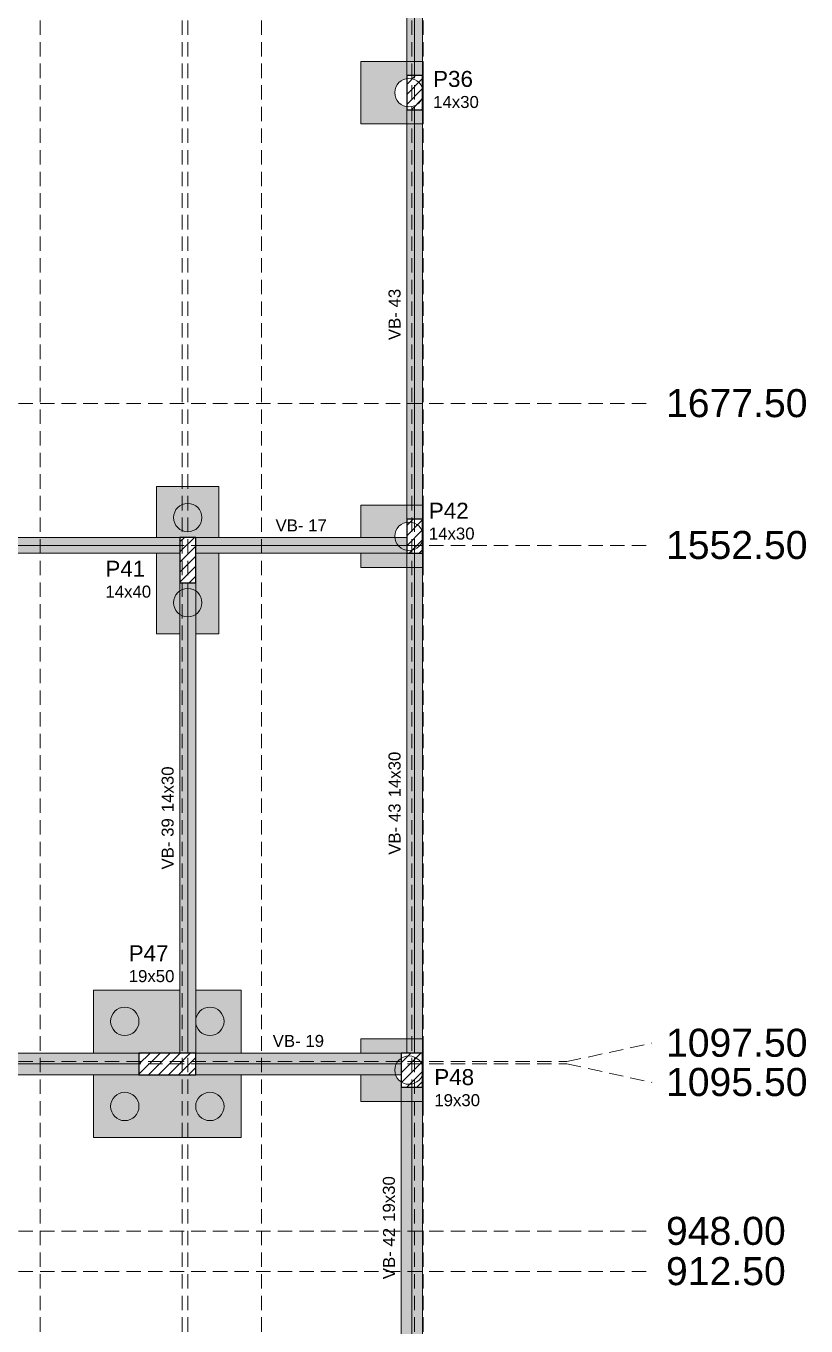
# Model space of a CAD drawing. Header units: millimetres. Extents: x -34 to 951, y -76 to 463.
# Drawn here: x 104.71 to 118.46, y -38.29 to -15.37 of the extents above; entities that cross this region are included whole.
import ezdxf

# ---------------------------------------------------------------- set-up
doc = ezdxf.new("R2010")
doc.units = ezdxf.units.MM
doc.header["$MEASUREMENT"] = 0
doc.linetypes.add('DASHED', pattern=[1.905, 1.27, -0.635])
doc.linetypes.add('NULL', pattern=[0])
for name, color, linetype, lineweight in [('FO-Eixos', 5, 'Continuous', 5), ('FO-Estacas dos blocos', 1, 'Continuous', 20), ('FO-Hachura dos blocos', 43, 'Continuous', 5), ('FO-Hachura pilar que passa', 19, 'Continuous', 5), ('FO-Hachura viga', 43, 'Continuous', 5), ('FO-Pilares', 4, 'Continuous', 30), ('FO-Seção das fundações', 9, 'Continuous', 5), ('FO-Textos das vigas', 7, 'Continuous', 5), ('FO-Textos dos pilares', 7, 'Continuous', 5), ('FO-Vigas', 1, 'Continuous', 20), ('LC-Eixos', 7, 'DASHED', 5), ('LC-Textos', 7, 'Continuous', 20)]:
    doc.layers.add(name, color=color, linetype=linetype, lineweight=lineweight)
doc.styles.add('Arial', font='arial.ttf')
pattern_1 = [(45, (81.71223, 24.42096), (-0.08838835, 0.08838835), [])]

msp = doc.modelspace()

# ---------------------------------------------------------------- hatches: boundary and pattern name
h = msp.add_hatch(color=43)
h.dxf.hatch_style = 1
h.paths.add_polyline_path([(111.2122, -16.549, -0.3678942), (111.4222, -16.3023), (111.4222, -16.249), (111.4222, -15.999), (111.3022, -15.999), (110.6122, -15.999), (110.6122, -17.099), (111.3022, -17.099), (111.4222, -17.099), (111.4222, -16.849), (111.4222, -16.7958, -0.3678942)])
h = msp.add_hatch(color=43)
h.dxf.hatch_style = 1
h.paths.add_polyline_path([(111.4222, -24.069), (111.4222, -23.819), (111.3022, -23.819), (110.6122, -23.819), (110.6122, -24.389), (111.213, -24.389, -0.0200241), (111.2122, -24.369, -0.3678942), (111.4222, -24.1223)])
h.paths.add_polyline_path([(111.4222, -24.669), (110.6122, -24.669), (110.6122, -24.919), (111.3022, -24.919), (111.4222, -24.919)])
h = msp.add_hatch(color=43)
h.dxf.hatch_style = 1
h.paths.add_polyline_path([(111.4222, -33.229), (111.3522, -33.229), (110.6122, -33.229), (110.6122, -33.479), (111.3222, -33.479), (111.4222, -33.479)])
h.paths.add_polyline_path([(111.3222, -34.079), (111.3222, -33.9862, -0.1641205), (111.2254, -33.859), (110.6122, -33.859), (110.6122, -34.329), (111.3222, -34.329)])
at = {"layer": 'FO-Estacas dos blocos', "linetype": 'Continuous', "ltscale": 0.2}
for points in [[(107.4975, -23.7976), (107.4372, -23.8225), (107.3855, -23.8623), (107.3457, -23.914), (107.3208, -23.9743), (107.3122, -24.039), (107.3208, -24.1037), (107.3457, -24.164), (107.3855, -24.2158), (107.4372, -24.2555), (107.4975, -24.2805), (107.5622, -24.289), (107.6269, -24.2805), (107.6872, -24.2555), (107.739, -24.2158), (107.7787, -24.164), (107.8037, -24.1037), (107.8122, -24.039), (107.8037, -23.9743), (107.7787, -23.914), (107.739, -23.8623), (107.6872, -23.8225), (107.6269, -23.7976), (107.5622, -23.789), (107.4975, -23.7976)], [(106.3875, -32.6776), (106.3272, -32.7025), (106.2755, -32.7423), (106.2357, -32.794), (106.2108, -32.8543), (106.2022, -32.919), (106.2108, -32.9837), (106.2357, -33.044), (106.2755, -33.0958), (106.3272, -33.1355), (106.3875, -33.1605), (106.4522, -33.169), (106.5169, -33.1605), (106.5772, -33.1355), (106.629, -33.0958), (106.6687, -33.044), (106.6937, -32.9837), (106.7022, -32.919), (106.6937, -32.8543), (106.6687, -32.794), (106.629, -32.7423), (106.5772, -32.7025), (106.5169, -32.6776), (106.4522, -32.669), (106.3875, -32.6776)], [(107.8875, -32.6776), (107.8272, -32.7025), (107.7755, -32.7423), (107.7357, -32.794), (107.7108, -32.8543), (107.7022, -32.919), (107.7108, -32.9837), (107.7357, -33.044), (107.7755, -33.0958), (107.8272, -33.1355), (107.8875, -33.1605), (107.9522, -33.169), (108.0169, -33.1605), (108.0772, -33.1355), (108.129, -33.0958), (108.1687, -33.044), (108.1937, -32.9837), (108.2022, -32.919), (108.1937, -32.8543), (108.1687, -32.794), (108.129, -32.7423), (108.0772, -32.7025), (108.0169, -32.6776), (107.9522, -32.669), (107.8875, -32.6776)], [(106.3875, -34.1776), (106.3272, -34.2025), (106.2755, -34.2423), (106.2357, -34.294), (106.2108, -34.3543), (106.2022, -34.419), (106.2108, -34.4837), (106.2357, -34.544), (106.2755, -34.5958), (106.3272, -34.6355), (106.3875, -34.6605), (106.4522, -34.669), (106.5169, -34.6605), (106.5772, -34.6355), (106.629, -34.5958), (106.6687, -34.544), (106.6937, -34.4837), (106.7022, -34.419), (106.6937, -34.3543), (106.6687, -34.294), (106.629, -34.2423), (106.5772, -34.2025), (106.5169, -34.1776), (106.4522, -34.169), (106.3875, -34.1776)], [(107.8875, -34.1776), (107.8272, -34.2025), (107.7755, -34.2423), (107.7357, -34.294), (107.7108, -34.3543), (107.7022, -34.419), (107.7108, -34.4837), (107.7357, -34.544), (107.7755, -34.5958), (107.8272, -34.6355), (107.8875, -34.6605), (107.9522, -34.669), (108.0169, -34.6605), (108.0772, -34.6355), (108.129, -34.5958), (108.1687, -34.544), (108.1937, -34.4837), (108.2022, -34.419), (108.1937, -34.3543), (108.1687, -34.294), (108.129, -34.2423), (108.0772, -34.2025), (108.0169, -34.1776), (107.9522, -34.169), (107.8875, -34.1776)]]:
    msp.add_hatch(color=1, dxfattribs=at).paths.add_polyline_path(points)
h = msp.add_hatch(color=1, dxfattribs=at)
h.paths.add_polyline_path([(107.4975, -25.2976), (107.4372, -25.3225), (107.3855, -25.3623), (107.3457, -25.414), (107.3208, -25.4743), (107.3122, -25.539), (107.3208, -25.6037), (107.3457, -25.664), (107.3855, -25.7158), (107.4372, -25.7555), (107.4975, -25.7805), (107.5622, -25.789), (107.6269, -25.7805), (107.6872, -25.7555), (107.739, -25.7158), (107.7787, -25.664), (107.8037, -25.6037), (107.8122, -25.539), (107.8037, -25.4743), (107.7787, -25.414), (107.739, -25.3623), (107.6872, -25.3225), (107.6269, -25.2976), (107.5622, -25.289), (107.4975, -25.2976)])
h.paths.add_polyline_path([(107.6269, -25.7805), (107.6872, -25.7555), (107.7022, -25.744), (107.7022, -25.334), (107.6872, -25.3225), (107.6269, -25.2976), (107.5622, -25.289), (107.4975, -25.2976), (107.4372, -25.3225), (107.4222, -25.334), (107.4222, -25.744), (107.4372, -25.7555), (107.4975, -25.7805), (107.5622, -25.789), (107.6269, -25.7805)], flags=0)
at = {"layer": 'FO-Hachura dos blocos', "linetype": 'Continuous', "ltscale": 0.2}
h = msp.add_hatch(color=43, dxfattribs=at)
h.paths.add_polyline_path([(107.0122, -26.089), (108.1122, -26.089), (108.1122, -23.489), (107.0122, -23.489), (107.0122, -26.089)])
h.paths.add_polyline_path([(107.6269, -24.2805), (107.6872, -24.2555), (107.739, -24.2158), (107.7787, -24.164), (107.8037, -24.1037), (107.8122, -24.039), (107.8037, -23.9743), (107.7787, -23.914), (107.739, -23.8623), (107.6872, -23.8225), (107.6269, -23.7976), (107.5622, -23.789), (107.4975, -23.7976), (107.4372, -23.8225), (107.3855, -23.8623), (107.3457, -23.914), (107.3208, -23.9743), (107.3122, -24.039), (107.3208, -24.1037), (107.3457, -24.164), (107.3855, -24.2158), (107.4372, -24.2555), (107.4975, -24.2805), (107.5622, -24.289), (107.6269, -24.2805)], flags=0)
h.paths.add_polyline_path([(107.0122, -24.669), (107.4222, -24.669), (107.4222, -25.334), (107.3855, -25.3623), (107.3457, -25.414), (107.3208, -25.4743), (107.3122, -25.539), (107.3208, -25.6037), (107.3457, -25.664), (107.3855, -25.7158), (107.4222, -25.744), (107.4222, -26.089), (107.7022, -26.089), (107.7022, -25.744), (107.739, -25.7158), (107.7787, -25.664), (107.8037, -25.6037), (107.8122, -25.539), (107.8037, -25.4743), (107.7787, -25.414), (107.739, -25.3623), (107.7022, -25.334), (107.7022, -24.669), (108.1122, -24.669), (108.1122, -24.389), (107.0122, -24.389), (107.0122, -24.669)], flags=0)
h = msp.add_hatch(color=43, dxfattribs=at)
h.paths.add_polyline_path([(105.9022, -34.969), (108.5022, -34.969), (108.5022, -32.369), (105.9022, -32.369), (105.9022, -34.969)])
h.paths.add_polyline_path([(105.9022, -33.859), (108.5022, -33.859), (108.5022, -33.479), (107.7022, -33.479), (107.7022, -32.369), (107.4222, -32.369), (107.4222, -33.479), (105.9022, -33.479), (105.9022, -33.859)], flags=0)
h.paths.add_polyline_path([(106.5169, -33.1605), (106.5772, -33.1355), (106.629, -33.0958), (106.6687, -33.044), (106.6937, -32.9837), (106.7022, -32.919), (106.6937, -32.8543), (106.6687, -32.794), (106.629, -32.7423), (106.5772, -32.7025), (106.5169, -32.6776), (106.4522, -32.669), (106.3875, -32.6776), (106.3272, -32.7025), (106.2755, -32.7423), (106.2357, -32.794), (106.2108, -32.8543), (106.2022, -32.919), (106.2108, -32.9837), (106.2357, -33.044), (106.2755, -33.0958), (106.3272, -33.1355), (106.3875, -33.1605), (106.4522, -33.169), (106.5169, -33.1605)], flags=0)
h.paths.add_polyline_path([(108.0169, -33.1605), (108.0772, -33.1355), (108.129, -33.0958), (108.1687, -33.044), (108.1937, -32.9837), (108.2022, -32.919), (108.1937, -32.8543), (108.1687, -32.794), (108.129, -32.7423), (108.0772, -32.7025), (108.0169, -32.6776), (107.9522, -32.669), (107.8875, -32.6776), (107.8272, -32.7025), (107.7755, -32.7423), (107.7357, -32.794), (107.7108, -32.8543), (107.7022, -32.919), (107.7108, -32.9837), (107.7357, -33.044), (107.7755, -33.0958), (107.8272, -33.1355), (107.8875, -33.1605), (107.9522, -33.169), (108.0169, -33.1605)], flags=0)
h.paths.add_polyline_path([(106.5169, -34.6605), (106.5772, -34.6355), (106.629, -34.5958), (106.6687, -34.544), (106.6937, -34.4837), (106.7022, -34.419), (106.6937, -34.3543), (106.6687, -34.294), (106.629, -34.2423), (106.5772, -34.2025), (106.5169, -34.1776), (106.4522, -34.169), (106.3875, -34.1776), (106.3272, -34.2025), (106.2755, -34.2423), (106.2357, -34.294), (106.2108, -34.3543), (106.2022, -34.419), (106.2108, -34.4837), (106.2357, -34.544), (106.2755, -34.5958), (106.3272, -34.6355), (106.3875, -34.6605), (106.4522, -34.669), (106.5169, -34.6605)], flags=0)
h.paths.add_polyline_path([(108.0169, -34.6605), (108.0772, -34.6355), (108.129, -34.5958), (108.1687, -34.544), (108.1937, -34.4837), (108.2022, -34.419), (108.1937, -34.3543), (108.1687, -34.294), (108.129, -34.2423), (108.0772, -34.2025), (108.0169, -34.1776), (107.9522, -34.169), (107.8875, -34.1776), (107.8272, -34.2025), (107.7755, -34.2423), (107.7357, -34.294), (107.7108, -34.3543), (107.7022, -34.419), (107.7108, -34.4837), (107.7357, -34.544), (107.7755, -34.5958), (107.8272, -34.6355), (107.8875, -34.6605), (107.9522, -34.669), (108.0169, -34.6605)], flags=0)
at = {"layer": 'FO-Hachura pilar que passa', "linetype": 'Continuous', "ltscale": 0.2}
h = msp.add_hatch(dxfattribs=at)
h.set_pattern_fill('ANSI31', color=19, style=0)
h.set_pattern_definition(pattern_1)
h.paths.add_polyline_path([(111.4222, -16.849), (111.5622, -16.849), (111.7022, -16.849), (111.7022, -16.549), (111.7022, -16.249), (111.5622, -16.249), (111.4222, -16.249), (111.4222, -16.549)])
h = msp.add_hatch(dxfattribs=at)
h.set_pattern_fill('ANSI31', color=19, style=0)
h.set_pattern_definition(pattern_1)
h.paths.add_polyline_path([(111.4222, -24.669), (111.5622, -24.669), (111.7022, -24.669), (111.7022, -24.369), (111.7022, -24.069), (111.5622, -24.069), (111.4222, -24.069), (111.4222, -24.369)])
h = msp.add_hatch(dxfattribs=at)
h.set_pattern_fill('ANSI31', color=19, style=0)
h.set_pattern_definition(pattern_1)
h.paths.add_polyline_path([(107.4222, -25.189), (107.5622, -25.189), (107.7022, -25.189), (107.7022, -24.789), (107.7022, -24.389), (107.5622, -24.389), (107.4222, -24.389), (107.4222, -24.789)])
h = msp.add_hatch(dxfattribs=at)
h.set_pattern_fill('ANSI31', color=19, style=0)
h.set_pattern_definition(pattern_1)
h.paths.add_polyline_path([(107.7022, -33.859), (107.7022, -33.669), (107.7022, -33.479), (107.2022, -33.479), (106.7022, -33.479), (106.7022, -33.669), (106.7022, -33.859), (107.2022, -33.859)])
h = msp.add_hatch(dxfattribs=at)
h.set_pattern_fill('ANSI31', color=19, style=0)
h.set_pattern_definition(pattern_1)
h.paths.add_polyline_path([(111.3222, -34.079), (111.5122, -34.079), (111.7022, -34.079), (111.7022, -33.779), (111.7022, -33.479), (111.5122, -33.479), (111.3222, -33.479), (111.3222, -33.779)])
at = {"layer": 'FO-Hachura viga', "linetype": 'Continuous', "ltscale": 0.2}
for points in [[(111.7022, -8.529), (111.7022, -8.529), (111.4222, -8.529), (111.4222, -16.249), (111.7022, -16.249), (111.7022, -8.529)], [(111.7022, -16.849), (111.7022, -16.849), (111.4222, -16.849), (111.4222, -24.069), (111.7022, -24.069), (111.7022, -16.849)], [(107.4222, -24.389), (107.4222, -24.389), (99.7022, -24.389), (99.7022, -24.669), (107.4222, -24.669), (107.4222, -24.389)], [(111.4222, -24.389), (111.4222, -24.389), (107.7022, -24.389), (107.7022, -24.669), (111.4222, -24.669), (111.4222, -24.389)], [(111.7022, -24.669), (111.7022, -24.669), (111.4222, -24.669), (111.4222, -33.479), (111.7022, -33.479), (111.7022, -24.669)], [(107.7022, -25.189), (107.7022, -25.189), (107.4222, -25.189), (107.4222, -33.479), (107.7022, -33.479), (107.7022, -25.189)], [(106.7022, -33.479), (106.7022, -33.479), (99.7022, -33.479), (99.7022, -33.859), (106.7022, -33.859), (106.7022, -33.479)], [(111.3222, -33.479), (111.3222, -33.479), (107.7022, -33.479), (107.7022, -33.859), (111.3222, -33.859), (111.3222, -33.479)], [(111.7022, -34.079), (111.7022, -34.079), (111.3222, -34.079), (111.3222, -39.034), (111.7022, -39.034), (111.7022, -34.079)]]:
    msp.add_hatch(color=43, dxfattribs=at).paths.add_polyline_path(points)

# ---------------------------------------------------------------- linework, layer by layer
at = {"layer": 'FO-Eixos'}
for p, q in [((111.5622, -16.249), (111.5622, -8.529)), ((111.5622, -24.069), (111.5622, -16.849)), ((99.7022, -24.529), (107.4222, -24.529)), ((107.7022, -24.529), (111.4222, -24.529)), ((111.5622, -33.479), (111.5622, -24.669)), ((107.5622, -33.479), (107.5622, -25.189)), ((99.7022, -33.669), (106.7022, -33.669)), ((107.7022, -33.669), (111.3222, -33.669)), ((111.5122, -39.034), (111.5122, -34.079))]:
    msp.add_line(p, q, dxfattribs=at)
at = {"layer": 'FO-Estacas dos blocos'}
for centre in [(111.4622, -16.549), (107.5622, -24.039), (111.4622, -24.369), (107.5622, -25.539), (106.4522, -32.919), (107.9522, -32.919), (111.4622, -33.779), (106.4522, -34.419), (107.9522, -34.419)]:
    msp.add_circle(centre, 0.25, dxfattribs=at)
at = {"layer": 'FO-Pilares'}
for points in [[(111.4222, -16.849), (111.5622, -16.849), (111.7022, -16.849), (111.7022, -16.549), (111.7022, -16.249), (111.5622, -16.249), (111.4222, -16.249), (111.4222, -16.549), (111.4222, -16.849)], [(111.4222, -24.669), (111.5622, -24.669), (111.7022, -24.669), (111.7022, -24.369), (111.7022, -24.069), (111.5622, -24.069), (111.4222, -24.069), (111.4222, -24.369), (111.4222, -24.669)], [(107.4222, -25.189), (107.5622, -25.189), (107.7022, -25.189), (107.7022, -24.789), (107.7022, -24.389), (107.5622, -24.389), (107.4222, -24.389), (107.4222, -24.789), (107.4222, -25.189)], [(107.7022, -33.859), (107.7022, -33.669), (107.7022, -33.479), (107.2022, -33.479), (106.7022, -33.479), (106.7022, -33.669), (106.7022, -33.859), (107.2022, -33.859), (107.7022, -33.859)], [(111.3222, -34.079), (111.5122, -34.079), (111.7022, -34.079), (111.7022, -33.779), (111.7022, -33.479), (111.5122, -33.479), (111.3222, -33.479), (111.3222, -33.779), (111.3222, -34.079)]]:
    msp.add_lwpolyline(points, close=True, dxfattribs=at)
at = {"layer": 'FO-Seção das fundações'}
for points in [[(110.6122, -15.999), (110.6122, -17.099)], [(110.6122, -15.999), (111.3022, -15.999)], [(111.3022, -15.999), (111.7122, -15.999)], [(111.7122, -17.099), (111.7122, -15.999)], [(111.3022, -17.099), (110.6122, -17.099)], [(111.7122, -17.099), (111.3022, -17.099)], [(107.0122, -23.489), (107.0122, -24.389)], [(107.0122, -23.489), (108.1122, -23.489)], [(108.1122, -24.389), (108.1122, -23.489)], [(110.6122, -23.819), (110.6122, -24.389)], [(110.6122, -23.819), (111.3022, -23.819)], [(111.3022, -23.819), (111.7122, -23.819)], [(111.7122, -24.919), (111.7122, -23.819)], [(107.0122, -24.669), (107.0122, -26.089)], [(108.1122, -26.089), (108.1122, -24.669)], [(110.6122, -24.669), (110.6122, -24.919)], [(111.3022, -24.919), (110.6122, -24.919)], [(111.7122, -24.919), (111.3022, -24.919)], [(107.4222, -26.089), (107.0122, -26.089)], [(108.1122, -26.089), (107.7022, -26.089)], [(105.9022, -32.369), (105.9022, -33.479)], [(105.9022, -32.369), (107.4222, -32.369)], [(107.7022, -32.369), (108.5022, -32.369)], [(108.5022, -33.479), (108.5022, -32.369)], [(110.6122, -33.229), (110.6122, -33.479)], [(110.6122, -33.229), (111.3522, -33.229)], [(111.3522, -33.229), (111.7122, -33.229)], [(111.7122, -34.329), (111.7122, -33.229)], [(105.9022, -33.859), (105.9022, -34.969)], [(108.5022, -34.969), (108.5022, -33.859)], [(110.6122, -33.859), (110.6122, -34.329)], [(111.3522, -34.329), (110.6122, -34.329)], [(111.7122, -34.329), (111.3522, -34.329)], [(108.5022, -34.969), (105.9022, -34.969)]]:
    msp.add_lwpolyline(points, dxfattribs=at)
at = {"layer": 'FO-Vigas'}
for p, q in [((111.4222, -16.249), (111.4222, -8.529)), ((111.7022, -16.249), (111.7022, -8.529)), ((111.4222, -24.069), (111.4222, -16.849)), ((111.7022, -24.069), (111.7022, -16.849)), ((99.7022, -24.389), (107.4222, -24.389)), ((107.7022, -24.389), (111.4222, -24.389)), ((99.7022, -24.669), (107.4222, -24.669)), ((107.7022, -24.669), (111.4222, -24.669)), ((111.4222, -33.479), (111.4222, -24.669)), ((111.7022, -33.479), (111.7022, -24.669)), ((107.4222, -33.479), (107.4222, -25.189)), ((107.7022, -33.479), (107.7022, -25.189)), ((99.7022, -33.479), (106.7022, -33.479)), ((107.7022, -33.479), (111.3222, -33.479)), ((99.7022, -33.859), (106.7022, -33.859)), ((107.7022, -33.859), (111.3222, -33.859)), ((111.3222, -39.034), (111.3222, -34.079)), ((111.7022, -39.034), (111.7022, -34.079))]:
    msp.add_line(p, q, dxfattribs=at)
at = {"layer": 'LC-Eixos', "ltscale": 0.2}
for p, q in [((104.9622, 26.6346), (104.9622, -65.079)), ((107.4622, 26.6346), (107.4622, -65.079)), ((107.5622, 26.6346), (107.5622, -65.079)), ((108.8622, 26.6346), (108.8622, -65.079)), ((111.5122, 26.6346), (111.5122, -65.079)), ((111.5622, 26.6346), (111.5622, -65.079)), ((111.7122, 26.6346), (111.7122, -65.079)), ((79.8122, -22.029), (114.246, -22.029)), ((114.246, -22.029), (115.746, -22.029)), ((79.8122, -24.529), (114.246, -24.529)), ((114.246, -24.529), (115.746, -24.529)), ((114.246, -33.629), (115.746, -33.3031)), ((79.8122, -33.629), (114.246, -33.629)), ((79.8122, -33.669), (114.246, -33.669)), ((114.246, -33.669), (115.746, -33.995)), ((79.8122, -36.619), (114.246, -36.619)), ((114.246, -36.619), (115.746, -36.619)), ((79.8122, -37.329), (114.246, -37.329)), ((114.246, -37.329), (115.746, -37.329))]:
    msp.add_line(p, q, dxfattribs=at)

# ---------------------------------------------------------------- texts
at = {"layer": 'FO-Textos das vigas', "linetype": 'NULL', "ltscale": 0.2, "char_height": 0.2118, "rotation": 90.00021, "line_spacing_factor": 0.798, "style": 'Arial'}
for s, insert, width, attachment_point in [('VB- 43', (111.3163, -20.459), 1.809017, 8), ('14x30', (111.3163, -28.972), 1.612069, 7), ('14x30', (107.3163, -29.232), 1.612069, 7), ('VB- 43', (111.3163, -29.078), 1.809017, 9), ('VB- 39', (107.3163, -29.338), 1.809017, 9), ('19x30', (111.2163, -36.454), 1.612069, 7), ('VB- 42', (111.2163, -36.56), 1.809017, 9)]:
    msp.add_mtext(s, dxfattribs=dict(at, insert=insert, width=width, attachment_point=attachment_point))
at = {"layer": 'FO-Textos das vigas', "linetype": 'NULL', "ltscale": 0.2, "char_height": 0.2118, "width": 1.809017, "attachment_point": 8, "line_spacing_factor": 0.798, "style": 'Arial'}
for s, insert in [('VB- 17', (109.5622, -24.2831)), ('VB- 19', (109.5122, -33.3731))]:
    msp.add_mtext(s, dxfattribs=dict(at, insert=insert))
at = {"layer": 'FO-Textos dos pilares', "linetype": 'NULL', "ltscale": 0.2, "attachment_point": 7, "line_spacing_factor": 0.798, "style": 'Arial'}
for s, insert, char_height, width in [('P36', (111.8879, -16.4523), 0.2824, 1.403821), ('14x30', (111.8879, -16.8226), 0.2118, 1.612069), ('P42', (111.8124, -24.0596), 0.2824, 1.403821), ('14x30', (111.8124, -24.4299), 0.2118, 1.612069), ('P41', (106.1104, -25.0825), 0.2824, 1.403821), ('14x40', (106.1104, -25.4528), 0.2118, 1.612069), ('P47', (106.5212, -31.8599), 0.2824, 1.403821), ('19x50', (106.5212, -32.2302), 0.2118, 1.612069), ('P48', (111.9091, -34.0467), 0.2824, 1.403821), ('19x30', (111.9091, -34.417), 0.2118, 1.612069)]:
    msp.add_mtext(s, dxfattribs=dict(at, insert=insert, char_height=char_height, width=width))
at = {"layer": 'LC-Textos', "linetype": 'NULL', "ltscale": 0.2, "char_height": 0.4942, "attachment_point": 7, "line_spacing_factor": 0.798, "style": 'Arial'}
for s, insert, width in [('1677.50', (115.9932, -22.276), 4.989461), ('1552.50', (115.9932, -24.776), 4.989461), ('1097.50', (115.9932, -33.55), 4.989461), ('1095.50', (115.9932, -34.242), 4.989461), ('948.00', (115.9932, -36.866), 4.221794), ('912.50', (115.9932, -37.576), 4.221794)]:
    msp.add_mtext(s, dxfattribs=dict(at, insert=insert, width=width))

doc.saveas('drawing.dxf')
